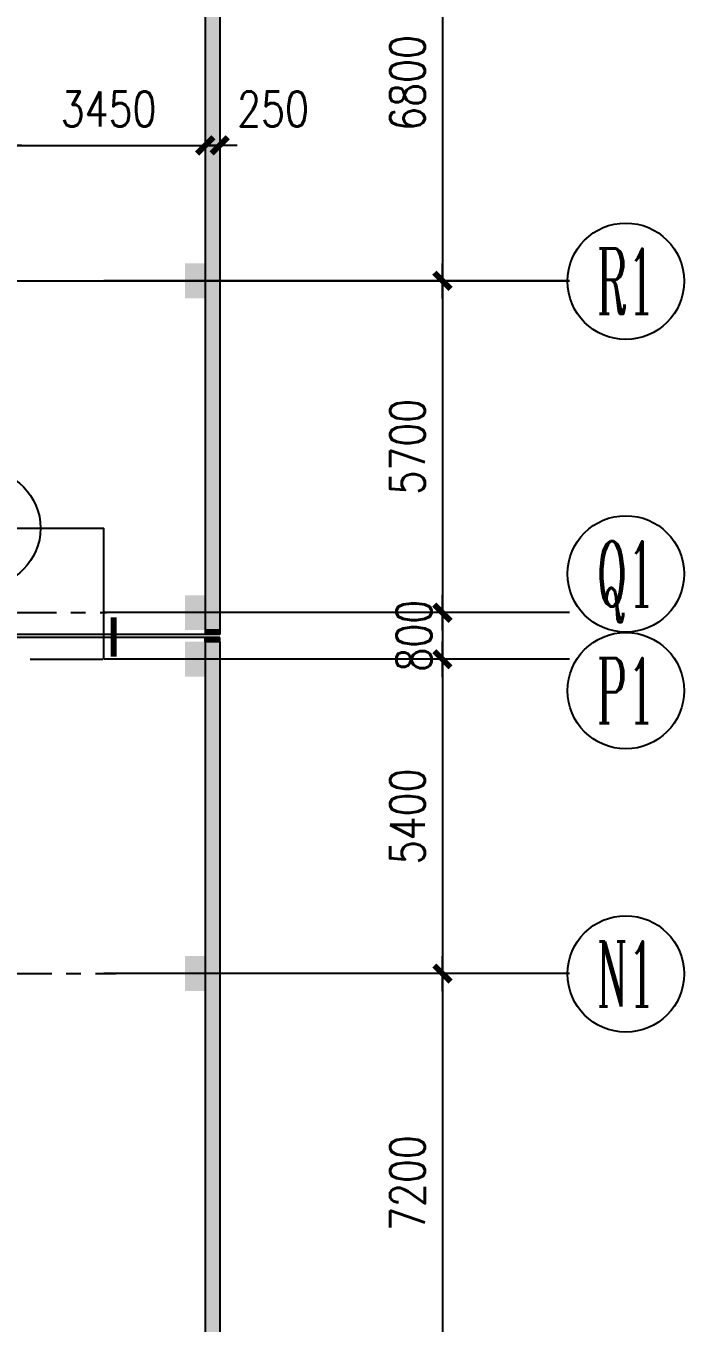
# Model space of a CAD drawing. Extents: x -542930 to 249594, y -301235 to 84515.
# Drawn here: x 140297 to 151600, y -193364 to -171079 of the extents above; entities that cross this region are included whole.
import ezdxf
from ezdxf.enums import TextEntityAlignment as Align

# ---------------------------------------------------------------- set-up
doc = ezdxf.new("R2010")
doc.units = 0
doc.header["$LTSCALE"] = 1000
doc.header["$MEASUREMENT"] = 0
doc.linetypes.add('CENTER', pattern=[2, 1.25, -0.25, 0.25, -0.25])
doc.layers.get('0').update_dxf_attribs({"linetype": 'CONTINUOUS'})
doc.layers.get('DEFPOINTS').update_dxf_attribs({"linetype": 'CONTINUOUS'})
for name, color, linetype in [('A-COLUMN', 5, 'CONTINUOUS'), ('A-GRID', 1, 'CENTER'), ('A-STAIR', 3, 'CONTINUOUS'), ('AXIS', 3, 'CONTINUOUS'), ('AXIS_TEXT', 7, 'CONTINUOUS'), ('PUB_DIM', 3, 'CONTINUOUS'), ('WALL', 255, 'CONTINUOUS')]:
    doc.layers.add(name, color=color, linetype=linetype)
doc.styles.add('COMPLEX', font='COMPLEX')
doc.styles.add('DIM_FONT', font='SIMPLEX.shx', dxfattribs={"width": 0.8})
doc.dimstyles.new('AXIS200', dxfattribs={"dimscale": 2, "dimtxt": 300, "dimasz": 1, "dimexe": 250, "dimexo": 300, "dimgap": 150, "dimtad": 1, "dimdec": 0, "dimdsep": 46, "dimtxsty": 'DIM_FONT', "dimblk": '_DIMX', "dimblk1": '_DIMX', "dimblk2": '_DIMX', "dimsah": 1, "dimcen": 5, "dimse1": 1, "dimse2": 1, "dimclrt": 7, "dimadec": 0, "dimazin": 0, "dimtfac": 1, "dimtdec": 0, "dimtix": 1, "dimtmove": 2, "dimatfit": 3, "dimldrblk": '_DIMX', "dimfxl": 1, "dimarcsym": 0})

# ---------------------------------------------------------------- blocks, each defined once
blk = doc.blocks.new('_AXISO')
blk.add_circle((0, 0), 0.5)
at = {"layer": 'AXIS_TEXT', "style": 'COMPLEX', "width": 1.041667}
blk.add_attdef('A', text='', height=0.56, dxfattribs=at).set_placement((-0.25, -0.28), (0.25, -0.28), align=Align.FIT)
blk = doc.blocks.new('_DIMX')
blk.add_line((-150, 0), (150, 0))
at = {"const_width": 50}
blk.add_lwpolyline([(-70, -70), (70, 70)], dxfattribs=at)
blk = doc.blocks.new('*D568')
at = {"layer": 'DEFPOINTS', "color": 0, "transparency": 16777216}
for p in [(141850, -175459), (141850, -181159), (147450, -181159)]:
    blk.add_point(p, dxfattribs=at)
at = {"layer": 'PUB_DIM', "color": 0, "lineweight": -2, "transparency": 16777216}
blk.add_line((147450, -175461), (147450, -181157), dxfattribs=at)
at = {"layer": 'PUB_DIM', "color": 0, "lineweight": -2, "transparency": 16777216, "xscale": 2, "yscale": 2, "zscale": 2}
for p, rotation in [((147450, -175459), 90), ((147450, -181159), 270)]:
    blk.add_blockref('_DIMX', p, dxfattribs=dict(at, rotation=rotation))
at = {"layer": 'PUB_DIM', "color": 7, "transparency": 16777216, "insert": (146850, -178309), "char_height": 600, "attachment_point": 5, "rotation": 90, "style": 'DIM_FONT'}
blk.add_mtext('5700', dxfattribs=at)
blk = doc.blocks.new('*D552')
at = {"layer": 'DEFPOINTS', "color": 0, "transparency": 16777216}
for p in [(141850, -187359), (141850, -194559), (147450, -194559)]:
    blk.add_point(p, dxfattribs=at)
at = {"layer": 'PUB_DIM', "color": 0, "lineweight": -2, "transparency": 16777216}
blk.add_line((147450, -187361), (147450, -194557), dxfattribs=at)
at = {"layer": 'PUB_DIM', "color": 0, "lineweight": -2, "transparency": 16777216, "xscale": 2, "yscale": 2, "zscale": 2}
for p, rotation in [((147450, -187359), 90), ((147450, -194559), 270)]:
    blk.add_blockref('_DIMX', p, dxfattribs=dict(at, rotation=rotation))
at = {"layer": 'PUB_DIM', "color": 7, "transparency": 16777216, "insert": (146850, -190959), "char_height": 600, "attachment_point": 5, "rotation": 90, "style": 'DIM_FONT'}
blk.add_mtext('7200', dxfattribs=at)
blk = doc.blocks.new('*D554')
at = {"layer": 'DEFPOINTS', "color": 0, "transparency": 16777216}
for p in [(141850, -181959), (141850, -187359), (147450, -187359)]:
    blk.add_point(p, dxfattribs=at)
at = {"layer": 'PUB_DIM', "color": 0, "lineweight": -2, "transparency": 16777216}
blk.add_line((147450, -181961), (147450, -187357), dxfattribs=at)
at = {"layer": 'PUB_DIM', "color": 0, "lineweight": -2, "transparency": 16777216, "xscale": 2, "yscale": 2, "zscale": 2}
for p, rotation in [((147450, -181959), 90), ((147450, -187359), 270)]:
    blk.add_blockref('_DIMX', p, dxfattribs=dict(at, rotation=rotation))
at = {"layer": 'PUB_DIM', "color": 7, "transparency": 16777216, "insert": (146850, -184659), "char_height": 600, "attachment_point": 5, "rotation": 90, "style": 'DIM_FONT'}
blk.add_mtext('5400', dxfattribs=at)
blk = doc.blocks.new('*D555')
at = {"layer": 'DEFPOINTS', "color": 0, "transparency": 16777216}
for p in [(141850, -181159), (141850, -181959), (147450, -181959)]:
    blk.add_point(p, dxfattribs=at)
at = {"layer": 'PUB_DIM', "color": 0, "lineweight": -2, "transparency": 16777216}
blk.add_line((147450, -181161), (147450, -181957), dxfattribs=at)
at = {"layer": 'PUB_DIM', "color": 0, "lineweight": -2, "transparency": 16777216, "xscale": 2, "yscale": 2, "zscale": 2}
for p, rotation in [((147450, -181159), 90), ((147450, -181959), 270)]:
    blk.add_blockref('_DIMX', p, dxfattribs=dict(at, rotation=rotation))
at = {"layer": 'PUB_DIM', "color": 7, "transparency": 16777216, "insert": (146960, -181555), "char_height": 600, "attachment_point": 5, "rotation": 90, "style": 'DIM_FONT'}
blk.add_mtext('800', dxfattribs=at)
blk = doc.blocks.new('_FZH')
blk.add_solid([(-0.5, -0.5), (0.5, -0.5), (-0.5, 0.5), (0.5, 0.5)])
blk = doc.blocks.new('*D280')
at = {"layer": 'DEFPOINTS', "color": 0, "transparency": 16777216}
for p in [(141850, -168659), (141850, -175459), (147450, -175459)]:
    blk.add_point(p, dxfattribs=at)
at = {"layer": 'PUB_DIM', "color": 0, "lineweight": -2, "transparency": 16777216}
blk.add_line((147450, -168661), (147450, -175457), dxfattribs=at)
at = {"layer": 'PUB_DIM', "color": 0, "lineweight": -2, "transparency": 16777216, "xscale": 2, "yscale": 2, "zscale": 2}
for p, rotation in [((147450, -168659), 90), ((147450, -175459), 270)]:
    blk.add_blockref('_DIMX', p, dxfattribs=dict(at, rotation=rotation))
at = {"layer": 'PUB_DIM', "color": 7, "transparency": 16777216, "insert": (146850, -172059), "char_height": 600, "attachment_point": 5, "rotation": 90, "style": 'DIM_FONT'}
blk.add_mtext('6800', dxfattribs=at)
blk = doc.blocks.new('*D282')
at = {"layer": 'DEFPOINTS', "color": 0, "transparency": 16777216}
for p in [(143375, -172131), (143625, -172131), (143625, -173131)]:
    blk.add_point(p, dxfattribs=at)
at = {"layer": 'PUB_DIM', "color": 0, "lineweight": -2, "transparency": 16777216}
for p, q in [((143373, -173131), (143371, -173131)), ((143375, -173131), (143625, -173131)), ((143627, -173131), (143629, -173131))]:
    blk.add_line(p, q, dxfattribs=at)
at = {"layer": 'PUB_DIM', "color": 0, "lineweight": -2, "transparency": 16777216, "xscale": 2, "yscale": 2, "zscale": 2}
blk.add_blockref('_DIMX', (143375, -173131), dxfattribs=at)
at = {"layer": 'PUB_DIM', "color": 0, "lineweight": -2, "transparency": 16777216, "xscale": 2, "yscale": 2, "zscale": 2, "rotation": 180}
blk.add_blockref('_DIMX', (143625, -173131), dxfattribs=at)
at = {"layer": 'PUB_DIM', "color": 7, "transparency": 16777216, "insert": (144541, -172505), "char_height": 600, "attachment_point": 5, "style": 'DIM_FONT'}
blk.add_mtext('250', dxfattribs=at)
blk = doc.blocks.new('*D283')
at = {"layer": 'DEFPOINTS', "color": 0, "transparency": 16777216}
for p in [(139927, -172131), (143377, -172131), (143377, -173131)]:
    blk.add_point(p, dxfattribs=at)
at = {"layer": 'PUB_DIM', "color": 0, "lineweight": -2, "transparency": 16777216}
blk.add_line((139929, -173131), (143375, -173131), dxfattribs=at)
at = {"layer": 'PUB_DIM', "color": 0, "lineweight": -2, "transparency": 16777216, "xscale": 2, "yscale": 2, "zscale": 2, "rotation": 180}
blk.add_blockref('_DIMX', (139927, -173131), dxfattribs=at)
at = {"layer": 'PUB_DIM', "color": 0, "lineweight": -2, "transparency": 16777216, "xscale": 2, "yscale": 2, "zscale": 2}
blk.add_blockref('_DIMX', (143377, -173131), dxfattribs=at)
at = {"layer": 'PUB_DIM', "color": 7, "transparency": 16777216, "insert": (141716, -172505), "char_height": 600, "attachment_point": 5, "style": 'DIM_FONT'}
blk.add_mtext('3450', dxfattribs=at)

msp = doc.modelspace()

# ---------------------------------------------------------------- hatches: boundary and pattern name
at = {"layer": 'PUB_DIM'}
h = msp.add_hatch(color=256, dxfattribs=at)
h.paths.add_polyline_path([(143627.295, -164508.951), (143377.295, -164508.951), (143377.295, -168658.951), (143627.295, -168658.951)])
h.paths.add_polyline_path([(143627.295, -168658.951), (143377.295, -168658.951), (143377.295, -175458.951), (143627.295, -175458.951)])
h.paths.add_polyline_path([(143627.295, -175458.951), (143377.295, -175458.951), (143377.295, -181158.951), (143627.295, -181158.951)])
h.paths.add_polyline_path([(143627.295, -181158.951), (143377.295, -181158.951), (143377.295, -181458.951), (143627.295, -181458.951)])
h.paths.add_polyline_path([(143627.295, -181658.951), (143377.295, -181658.951), (143377.295, -181958.951), (143627.295, -181958.951)])
h.paths.add_polyline_path([(143627.295, -181958.951), (143377.295, -181958.951), (143377.295, -187358.951), (143627.295, -187358.951)])
h = msp.add_hatch(color=256, dxfattribs=at)
h.paths.add_polyline_path([(143627.295, -181533.951), (143627.295, -181458.951), (143377.295, -181458.951), (143377.295, -181533.951)])
h.paths.add_polyline_path([(143377.295, -181583.951), (143377.295, -181658.951), (143627.295, -181658.951), (143627.295, -181583.951)])
h = msp.add_hatch(color=256, dxfattribs=at)
h.paths.add_polyline_path([(143627.295, -187358.951), (143377.295, -187358.951), (143377.295, -194558.951), (143627.295, -194558.951)])
h.paths.add_polyline_path([(143627.985, -195854.95), (143374.661, -195854.95, 0.19013388), (145007.657, -199958.951), (145350.581, -199958.951, -0.201102799)])
h.paths.add_polyline_path([(145350.581, -199958.951), (145007.657, -199958.951, 0.208477713), (149427.295, -201854.95), (149427.295, -201608.951), (149391.657, -201608.951, -0.196904404)])

# ---------------------------------------------------------------- linework, layer by layer
for p in [(138547.741, -179706.392), (141633.945, -181958.951)]:
    msp.add_line(p, (141633.945, -179706.392))
at = {"const_width": 100}
msp.add_lwpolyline([(141804.279, -181238.115), (141804.279, -181915.63)], dxfattribs=at)
msp.add_circle((139547.741, -179706.392), 1000)
at = {"layer": 'A-GRID'}
for p, q in [((127569.501, -181158.951), (141683.57, -181158.951)), ((66370.031, -181958.951), (141849.553, -181958.951)), ((3490.333, -187358.951), (141849.553, -187358.951))]:
    msp.add_line(p, q, dxfattribs=at)
at = {"layer": 'A-STAIR'}
for p, q in [((143627.295, -181533.951), (128027.295, -181533.951)), ((143627.295, -181583.951), (128027.295, -181583.951)), ((143627.295, -181458.951), (143377.295, -181458.951)), ((143627.295, -181658.951), (143377.295, -181658.951))]:
    msp.add_line(p, q, dxfattribs=at)
at = {"layer": 'PUB_DIM'}
for p, q in [((143377.295, -164508.951), (143377.295, -181458.951)), ((143627.295, -164508.951), (143627.295, -181458.951)), ((128327.295, -175458.951), (149633.945, -175458.951)), ((149633.945, -175458.951), (141633.945, -175458.951)), ((149633.945, -181158.951), (141633.945, -181158.951)), ((143377.295, -181458.951), (143377.295, -181533.951)), ((143377.295, -181658.951), (143377.295, -181583.951)), ((143627.295, -181458.951), (143627.295, -181533.951)), ((143627.295, -181658.951), (143627.295, -181583.951)), ((149633.945, -181958.951), (141633.945, -181958.951)), ((149633.945, -187358.951), (141633.945, -187358.951))]:
    msp.add_line(p, q, dxfattribs=at)
at = {"layer": 'WALL', "color": 54}
for p, q in [((143377.295, -181658.951), (143377.295, -195855.114)), ((143627.295, -181658.951), (143627.295, -195854.95))]:
    msp.add_line(p, q, dxfattribs=at)

# ---------------------------------------------------------------- block references
at = {"layer": 'A-COLUMN', "xscale": 600, "yscale": 600, "zscale": 599.9999999999989}
for p in [(143327.295, -175458.951), (143327.295, -181158.951), (143327.295, -181958.951), (143327.295, -187358.951)]:
    msp.add_blockref('_FZH', p, dxfattribs=at)
at = {"layer": 'AXIS'}
ref = msp.add_blockref('_AXISO', (150599.588, -175465.597), dxfattribs=dict(at, xscale=2000, yscale=2000, zscale=2000))
ref.add_attrib('A', 'R1', dxfattribs={"layer": 'AXIS_TEXT', "height": 1120, "style": 'COMPLEX', "width": 0.604839}).set_placement((150099.588, -176025.597), (151099.588, -176025.597), align=Align.FIT)
ref = msp.add_blockref('_AXISO', (150599.588, -180493.321), dxfattribs=dict(at, xscale=2000, yscale=2000, zscale=2000))
ref.add_attrib('A', 'Q1', dxfattribs={"layer": 'AXIS_TEXT', "height": 1120, "style": 'COMPLEX', "width": 0.604839}).set_placement((150099.588, -181053.321), (151099.588, -181053.321), align=Align.FIT)
ref = msp.add_blockref('_AXISO', (150599.588, -182499.334), dxfattribs=dict(at, xscale=2000, yscale=2000, zscale=2000))
ref.add_attrib('A', 'P1', dxfattribs={"layer": 'AXIS_TEXT', "height": 1120, "style": 'COMPLEX', "width": 0.604839}).set_placement((150099.588, -183059.334), (151099.588, -183059.334), align=Align.FIT)
ref = msp.add_blockref('_AXISO', (150599.588, -187365.597), dxfattribs=dict(at, xscale=2000, yscale=2000, zscale=2000))
ref.add_attrib('A', 'N1', dxfattribs={"layer": 'AXIS_TEXT', "height": 1120, "style": 'COMPLEX', "width": 0.585937}).set_placement((150099.588, -187925.597), (151099.588, -187925.597), align=Align.FIT)

# ---------------------------------------------------------------- dimensions: what is measured, and where the dimension line sits
at = {"layer": 'PUB_DIM'}
for base, p1, p2, picture, middle in [((147449.553, -175458.951), (141849.553, -168658.951), (141849.553, -175458.951), '*D280', (146849.553, -172058.951)), ((147449.553, -181158.951), (141849.553, -175458.951), (141849.553, -181158.951), '*D568', (146849.553, -178308.951)), ((147449.553, -187358.951), (141849.553, -181958.951), (141849.553, -187358.951), '*D554', (146849.553, -184658.951)), ((147449.553, -194558.951), (141849.553, -187358.951), (141849.553, -194558.951), '*D552', (146849.553, -190958.951))]:
    dim = msp.add_linear_dim(base=base, p1=p1, p2=p2, angle=90, dimstyle='AXIS200', dxfattribs=at)
    dim.commit()
    dim.dimension.update_dxf_attribs({"geometry": picture, "text_midpoint": middle})
for base, p1, p2, angle, picture, middle, dimtype in [((143377.295, -173130.792), (139927.295, -172130.792), (143377.295, -172130.792), 0, '*D283', (141716.364, -172505.058), 161), ((143625.295, -173130.792), (143375.295, -172130.792), (143625.295, -172130.792), 0, '*D282', (144541.042, -172505.058), 161), ((147449.553, -181958.951), (141849.553, -181158.951), (141849.553, -181958.951), 90, '*D555', (146959.705, -181554.51), 160)]:
    dim = msp.add_linear_dim(base=base, p1=p1, p2=p2, angle=angle, dimstyle='AXIS200', dxfattribs=at)
    dim.commit()
    dim.dimension.update_dxf_attribs({"geometry": picture, "text_midpoint": middle, "dimtype": dimtype})

doc.saveas('drawing.dxf')
